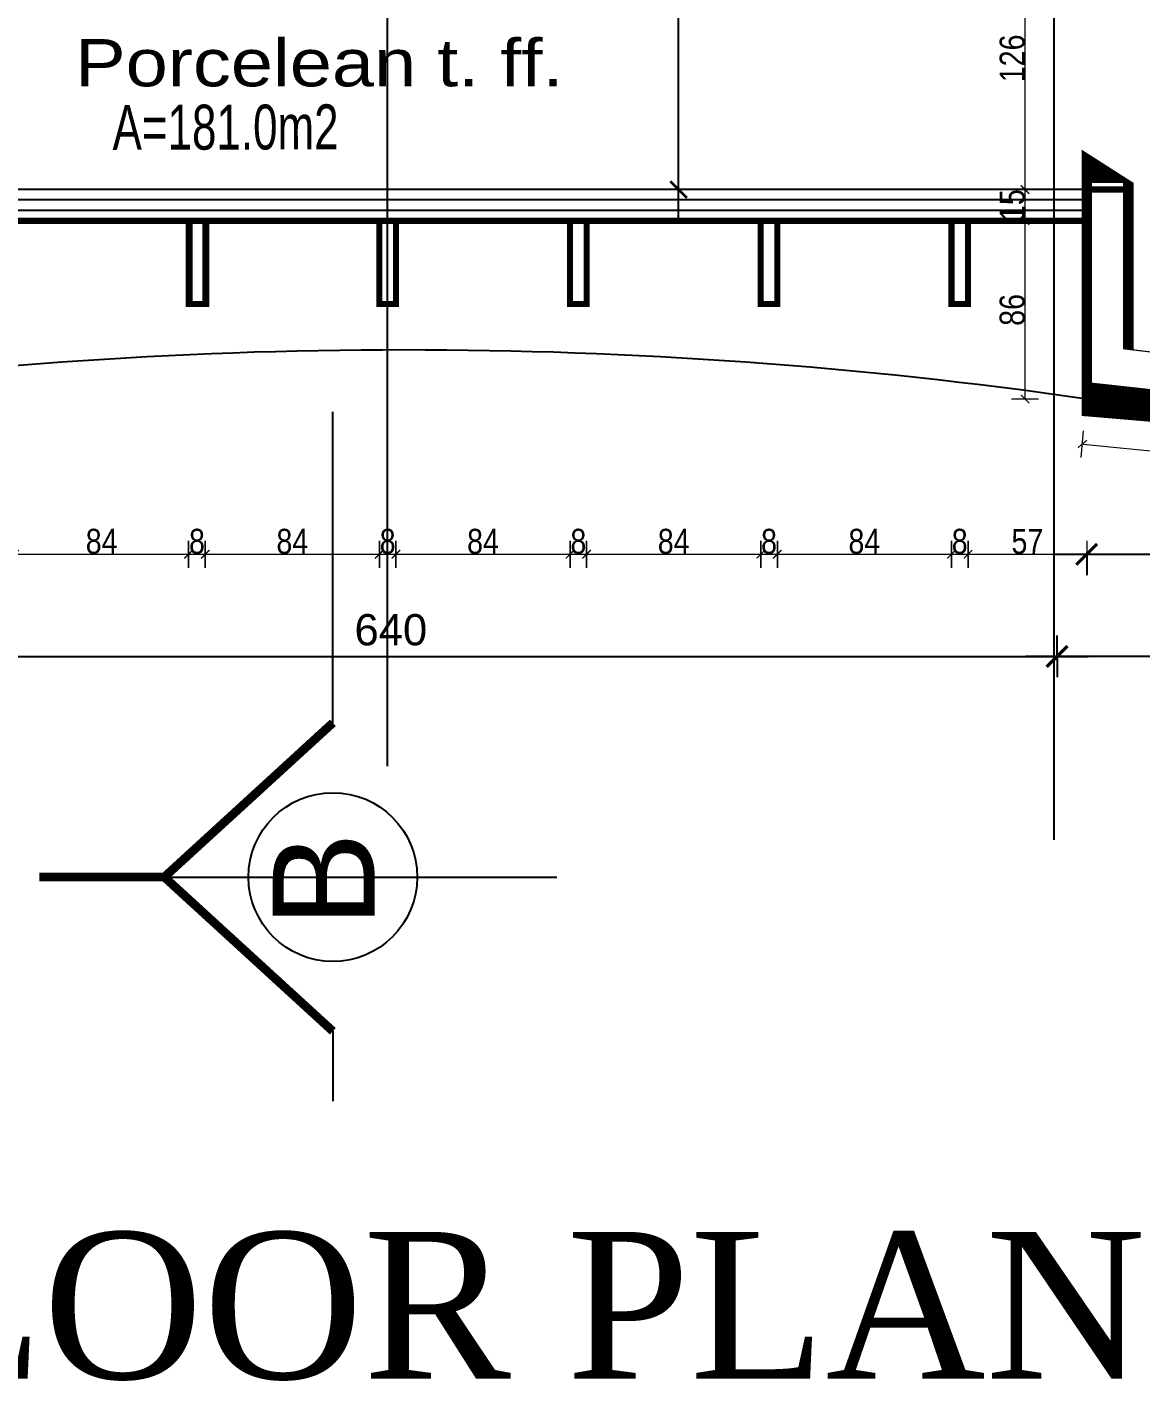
# Model space of a CAD drawing. Extents: x 250879 to 348495, y -51522 to -9360.
# Drawn here: x 280192 to 280727, y -23792 to -23141 of the extents above; entities that cross this region are included whole.
import ezdxf

# ---------------------------------------------------------------- set-up
doc = ezdxf.new("R2010")
doc.units = 0
doc.layers.get('0').update_dxf_attribs({"linetype": 'CONTINUOUS'})
doc.layers.get('DEFPOINTS').update_dxf_attribs({"color": 9, "linetype": 'CONTINUOUS'})
doc.layers.add('A-text finishing', color=6, linetype='CONTINUOUS', lineweight=13)
doc.layers.add('dimention', color=151, linetype='CONTINUOUS', lineweight=13)
for name, color, linetype in [('AXIS', 1, 'CONTINUOUS'), ('DIM', 3, 'CONTINUOUS'), ('FURNITURE', 4, 'CONTINUOUS'), ('TEXT', 3, 'CONTINUOUS'), ('WALL', 7, 'CONTINUOUS'), ('WALL1', 2, 'CONTINUOUS')]:
    doc.layers.add(name, color=color, linetype=linetype)
doc.styles.add('ARIAL', font='BOD_CR.TTF', dxfattribs={"width": 1.199999999999999})
doc.styles.get("Standard").update_dxf_attribs({"font": 'sanss___.ttf', "height": 15})
doc.styles.add('style2', font='romantic.ttf', dxfattribs={"height": 50})
doc.styles.add('yon', font='ARIALN.TTF')
doc.dimstyles.new('CM', dxfattribs={"dimscale": 0, "dimtxt": 12, "dimasz": 0.4, "dimexe": 50, "dimexo": 1000, "dimgap": 0.03, "dimtad": 1, "dimdec": 0, "dimzin": 0, "dimdsep": 46, "dimtxsty": 'yon', "dimblk": 'Ar thick3', "dimcen": 3, "dimdle": 8, "dimse1": 1, "dimse2": 1, "dimclrd": 8, "dimclre": 8, "dimclrt": 30, "dimadec": 0, "dimazin": 0, "dimtfac": 1, "dimtdec": 0, "dimtix": 1, "dimtmove": 1, "dimatfit": 3, "dimfxl": 50, "dimtolj": 1, "dimtzin": 0, "dimlwd": 9, "dimarcsym": 0})
doc.dimstyles.get("Standard").update_dxf_attribs({"dimtxt": 15, "dimasz": 10, "dimexe": 10, "dimexo": 30, "dimgap": 5, "dimtad": 1, "dimdec": 0, "dimdsep": 46, "dimtxsty": 'Standard', "dimblk1": 'ARCHTICK', "dimblk2": 'ARCHTICK', "dimsah": 1, "dimcen": 2.5, "dimdle": 15, "dimclrd": 3, "dimclre": 3, "dimclrt": 3, "dimazin": 0, "dimtfac": 1, "dimtdec": 0, "dimtmove": 2, "dimatfit": 2, "dimldrblk": 'ARCHTICK', "dimfxl": 1.045499999999997, "dimfxlon": 1, "dimtolj": 1, "dimtzin": 0, "dimarcsym": 0})
doc.dimstyles.new('STANDARD$0', dxfattribs={"dimscale": 0, "dimtxt": 12, "dimasz": 8, "dimexe": 15, "dimexo": 0.0625, "dimgap": 2, "dimtad": 1, "dimdec": 0, "dimzin": 0, "dimdsep": 46, "dimtxsty": 'Standard', "dimblk1": 'ARCHTICK', "dimblk2": 'ARCHTICK', "dimsah": 1, "dimcen": 0.09, "dimdle": 15, "dimclrd": 3, "dimclre": 3, "dimclrt": 3, "dimazin": 0, "dimtfac": 1, "dimtdec": 0, "dimtofl": 0, "dimtmove": 1, "dimatfit": 3, "dimldrblk": 'ARCHTICK', "dimfxl": 1.045499999999997, "dimfxlon": 1, "dimtolj": 1, "dimtzin": 0, "dimarcsym": 0})

# ---------------------------------------------------------------- blocks, each defined once
blk = doc.blocks.new('_ARCHTICK')
at = {"color": 0, "linetype": 'ByBlock', "const_width": 0.15}
blk.add_lwpolyline([(-0.5, -0.5), (0.5, 0.5)], dxfattribs=at)
blk = doc.blocks.new('*D133')
at = {"layer": 'DEFPOINTS', "color": 0, "linetype": 'ByBlock', "ltscale": 3, "transparency": 16777216}
for p in [(280046.8549951681, -23435.77807255471), (280687.1739184468, -23443.56578311225), (280687.1739184468, -23443.56578311225)]:
    blk.add_point(p, dxfattribs=at)
at = {"layer": 'WALL1', "color": 3, "linetype": 'ByBlock', "lineweight": -2, "ltscale": 3, "transparency": 16777216}
for p, q in [((280687.1739184468, -23443.56578311225), (280687.1739184468, -23433.56578311225)), ((280031.8549951681, -23443.56578311225), (280702.1739184468, -23443.56578311225)), ((280046.8549951681, -23443.56578311225), (280046.8549951681, -23453.56578311225))]:
    blk.add_line(p, q, dxfattribs=at)
at = {"layer": 'WALL1', "color": 3, "linetype": 'ByBlock', "lineweight": -2, "ltscale": 3, "transparency": 16777216, "xscale": 10, "yscale": 10, "zscale": 10, "rotation": 180}
blk.add_blockref('_ARCHTICK', (280046.8549951681, -23443.56578311225), dxfattribs=at)
at = {"layer": 'WALL1', "color": 3, "linetype": 'ByBlock', "lineweight": -2, "ltscale": 3, "transparency": 16777216, "xscale": 10, "yscale": 10, "zscale": 10}
blk.add_blockref('_ARCHTICK', (280687.1739184468, -23443.56578311225), dxfattribs=at)
at = {"layer": 'WALL1', "color": 3, "linetype": 'ByBlock', "ltscale": 3, "transparency": 16777216, "insert": (280367.0144568074, -23430.82915759785), "char_height": 15, "attachment_point": 5}
blk.add_mtext('\\A1;640', dxfattribs=at)
blk = doc.blocks.new('*D140')
at = {"layer": 'DEFPOINTS', "color": 0, "linetype": 'ByBlock', "ltscale": 3, "transparency": 16777216}
for p in [(280687.1739184468, -23435.77807255471), (281127.6507965992, -23435.77807255471), (280687.1739184468, -23443.56578311225)]:
    blk.add_point(p, dxfattribs=at)
at = {"layer": 'WALL1', "color": 3, "linetype": 'ByBlock', "lineweight": -2, "ltscale": 3, "transparency": 16777216}
for p, q in [((281142.6507965992, -23443.56578311225), (280672.1739184468, -23443.56578311225)), ((280687.1739184468, -23443.56578311225), (280687.1739184468, -23453.56578311225)), ((281127.6507965992, -23443.56578311225), (281127.6507965992, -23453.56578311225))]:
    blk.add_line(p, q, dxfattribs=at)
at = {"layer": 'WALL1', "color": 3, "linetype": 'ByBlock', "lineweight": -2, "ltscale": 3, "transparency": 16777216, "xscale": 10, "yscale": 10, "zscale": 10, "rotation": 180}
blk.add_blockref('_ARCHTICK', (280687.1739184468, -23443.56578311225), dxfattribs=at)
at = {"layer": 'WALL1', "color": 3, "linetype": 'ByBlock', "lineweight": -2, "ltscale": 3, "transparency": 16777216, "xscale": 10, "yscale": 10, "zscale": 10}
blk.add_blockref('_ARCHTICK', (281127.6507965992, -23443.56578311225), dxfattribs=at)
at = {"layer": 'WALL1', "color": 3, "linetype": 'ByBlock', "ltscale": 3, "transparency": 16777216, "insert": (280907.412357523, -23430.83944566369), "char_height": 15, "attachment_point": 5}
blk.add_mtext('\\A1;440', dxfattribs=at)
blk = doc.blocks.new('*D238')
at = {"layer": 'DEFPOINTS', "color": 0, "linetype": 'Continuous', "transparency": 16777216}
for p in [(280495.1311187795, -22307.8329642961), (280505.2897475928, -22307.8329642961), (280533.1791253514, -23219.22549141661)]:
    blk.add_point(p, dxfattribs=at)
at = {"layer": 'WALL', "color": 3, "linetype": 'Continuous', "lineweight": -2, "transparency": 16777216}
for p, q in [((280505.2897475928, -23234.22549141661), (280505.2897475928, -22292.8329642961)), ((280504.2442475928, -22307.8329642961), (280520.2897475928, -22307.8329642961)), ((280506.3352475928, -23219.22549141661), (280490.2897475928, -23219.22549141661))]:
    blk.add_line(p, q, dxfattribs=at)
at = {"layer": 'WALL', "color": 3, "linetype": 'Continuous', "lineweight": -2, "transparency": 16777216, "xscale": 8, "yscale": 8, "zscale": 8}
for p, rotation in [((280505.2897475928, -22307.8329642961), 90), ((280505.2897475928, -23219.22549141661), 270)]:
    blk.add_blockref('_ARCHTICK', p, dxfattribs=dict(at, rotation=rotation))
at = {"layer": 'WALL', "color": 3, "linetype": 'Continuous', "transparency": 16777216, "insert": (280495.5634101442, -22763.52922785631), "char_height": 15, "attachment_point": 5, "rotation": 90}
blk.add_mtext('\\A1;911', dxfattribs=at)
blk = doc.blocks.new('sec')
at = {"layer": 'WALL'}
for p, q in [((0, 105.8532076054325), (0, 319.4481774866144)), ((0, 105.8532076054325), (-115.7147705813695, 0)), ((-115.7147705813695, 0), (153.6676689041051, 0)), ((0, -105.8532076054325), (0, -153.7743780556848))]:
    blk.add_line(p, q, dxfattribs=at)
at = {"layer": 'WALL', "const_width": 6}
for points in [[(0, 105.8532076054325), (-115.7147705813695, 0), (-201.5248270763404, 0)], [(0, -105.8532076054325), (-115.7147705813695, 0)]]:
    blk.add_lwpolyline(points, dxfattribs=at)
at = {"layer": 'WALL'}
blk.add_circle((0, 0), 57.93203715517807, dxfattribs=at)
blk = doc.blocks.new('Ar thick3')
at = {"layer": 'dimention'}
blk.add_line((0, 16.22270537386066), (0, -16.22270537385884), dxfattribs=at)
at = {"layer": 'dimention', "const_width": 1.5}
blk.add_lwpolyline([(-5, -5.099295543877815), (5, 4.900704456122184)], dxfattribs=at)
blk = doc.blocks.new('*D1250')
at = {"layer": 'DEFPOINTS', "color": 0, "linetype": 'Continuous', "transparency": 16777216}
for p in [(280186.2114262852, -23274.21329141662), (280269.8477660769, -23274.21329141662), (280269.8477660769, -23394.47647080908)]:
    blk.add_point(p, dxfattribs=at)
at = {"layer": 'WALL', "color": 8, "linetype": 'Continuous', "lineweight": 9, "transparency": 16777216}
blk.add_line((280186.6114262852, -23394.47647080908), (280269.4477660769, -23394.47647080908), dxfattribs=at)
at = {"layer": 'WALL', "color": 8, "linetype": 'Continuous', "lineweight": 9, "transparency": 16777216, "xscale": 0.4, "yscale": 0.4, "zscale": 0.4, "rotation": 180}
blk.add_blockref('Ar thick3', (280186.2114262852, -23394.47647080908), dxfattribs=at)
at = {"layer": 'WALL', "color": 8, "linetype": 'Continuous', "lineweight": 9, "transparency": 16777216, "xscale": 0.4, "yscale": 0.4, "zscale": 0.4}
blk.add_blockref('Ar thick3', (280269.8477660769, -23394.47647080908), dxfattribs=at)
at = {"layer": 'WALL', "color": 30, "linetype": 'Continuous', "transparency": 16777216, "insert": (280228.029596181, -23388.31959495642), "char_height": 12, "attachment_point": 5, "style": 'yon'}
blk.add_mtext('\\A1;84', dxfattribs=at)
blk = doc.blocks.new('*D1251')
at = {"layer": 'DEFPOINTS', "color": 0, "linetype": 'Continuous', "transparency": 16777216}
for p in [(280269.8477660769, -23274.21329141662), (280277.8477660769, -23274.21329141661), (280277.8477660769, -23394.47647080908)]:
    blk.add_point(p, dxfattribs=at)
at = {"layer": 'WALL', "color": 8, "linetype": 'Continuous', "lineweight": 9, "transparency": 16777216}
blk.add_line((280270.2477660769, -23394.47647080908), (280277.4477660769, -23394.47647080908), dxfattribs=at)
at = {"layer": 'WALL', "color": 8, "linetype": 'Continuous', "lineweight": 9, "transparency": 16777216, "xscale": 0.4, "yscale": 0.4, "zscale": 0.4, "rotation": 180}
blk.add_blockref('Ar thick3', (280269.8477660769, -23394.47647080908), dxfattribs=at)
at = {"layer": 'WALL', "color": 8, "linetype": 'Continuous', "lineweight": 9, "transparency": 16777216, "xscale": 0.4, "yscale": 0.4, "zscale": 0.4}
blk.add_blockref('Ar thick3', (280277.8477660769, -23394.47647080908), dxfattribs=at)
at = {"layer": 'WALL', "color": 30, "linetype": 'Continuous', "transparency": 16777216, "insert": (280273.8477660769, -23388.31959495642), "char_height": 12, "attachment_point": 5, "style": 'yon'}
blk.add_mtext('\\A1;8', dxfattribs=at)
blk = doc.blocks.new('*D1252')
at = {"layer": 'DEFPOINTS', "color": 0, "linetype": 'Continuous', "transparency": 16777216}
for p in [(280277.8477660769, -23274.21329141661), (280361.4841058687, -23274.21329141661), (280361.4841058687, -23394.47647080908)]:
    blk.add_point(p, dxfattribs=at)
at = {"layer": 'WALL', "color": 8, "linetype": 'Continuous', "lineweight": 9, "transparency": 16777216}
blk.add_line((280278.2477660769, -23394.47647080908), (280361.0841058687, -23394.47647080908), dxfattribs=at)
at = {"layer": 'WALL', "color": 8, "linetype": 'Continuous', "lineweight": 9, "transparency": 16777216, "xscale": 0.4, "yscale": 0.4, "zscale": 0.4, "rotation": 180}
blk.add_blockref('Ar thick3', (280277.8477660769, -23394.47647080908), dxfattribs=at)
at = {"layer": 'WALL', "color": 8, "linetype": 'Continuous', "lineweight": 9, "transparency": 16777216, "xscale": 0.4, "yscale": 0.4, "zscale": 0.4}
blk.add_blockref('Ar thick3', (280361.4841058687, -23394.47647080908), dxfattribs=at)
at = {"layer": 'WALL', "color": 30, "linetype": 'Continuous', "transparency": 16777216, "insert": (280319.6659359728, -23388.31959495642), "char_height": 12, "attachment_point": 5, "style": 'yon'}
blk.add_mtext('\\A1;84', dxfattribs=at)
blk = doc.blocks.new('*D1253')
at = {"layer": 'DEFPOINTS', "color": 0, "linetype": 'Continuous', "transparency": 16777216}
for p in [(280361.4841058687, -23274.21329141661), (280369.4841058687, -23274.21329141661), (280369.4841058687, -23394.47647080908)]:
    blk.add_point(p, dxfattribs=at)
at = {"layer": 'WALL', "color": 8, "linetype": 'Continuous', "lineweight": 9, "transparency": 16777216}
blk.add_line((280361.8841058688, -23394.47647080908), (280369.0841058687, -23394.47647080908), dxfattribs=at)
at = {"layer": 'WALL', "color": 8, "linetype": 'Continuous', "lineweight": 9, "transparency": 16777216, "xscale": 0.4, "yscale": 0.4, "zscale": 0.4, "rotation": 180}
blk.add_blockref('Ar thick3', (280361.4841058687, -23394.47647080908), dxfattribs=at)
at = {"layer": 'WALL', "color": 8, "linetype": 'Continuous', "lineweight": 9, "transparency": 16777216, "xscale": 0.4, "yscale": 0.4, "zscale": 0.4}
blk.add_blockref('Ar thick3', (280369.4841058687, -23394.47647080908), dxfattribs=at)
at = {"layer": 'WALL', "color": 30, "linetype": 'Continuous', "transparency": 16777216, "insert": (280365.4841058687, -23388.31959495642), "char_height": 12, "attachment_point": 5, "style": 'yon'}
blk.add_mtext('\\A1;8', dxfattribs=at)
blk = doc.blocks.new('*D1254')
at = {"layer": 'DEFPOINTS', "color": 0, "linetype": 'Continuous', "transparency": 16777216}
for p in [(280369.4841058687, -23274.21329141661), (280453.1204456605, -23274.21329141661), (280453.1204456605, -23394.47647080908)]:
    blk.add_point(p, dxfattribs=at)
at = {"layer": 'WALL', "color": 8, "linetype": 'Continuous', "lineweight": 9, "transparency": 16777216}
blk.add_line((280369.8841058688, -23394.47647080908), (280452.7204456605, -23394.47647080908), dxfattribs=at)
at = {"layer": 'WALL', "color": 8, "linetype": 'Continuous', "lineweight": 9, "transparency": 16777216, "xscale": 0.4, "yscale": 0.4, "zscale": 0.4, "rotation": 180}
blk.add_blockref('Ar thick3', (280369.4841058687, -23394.47647080908), dxfattribs=at)
at = {"layer": 'WALL', "color": 8, "linetype": 'Continuous', "lineweight": 9, "transparency": 16777216, "xscale": 0.4, "yscale": 0.4, "zscale": 0.4}
blk.add_blockref('Ar thick3', (280453.1204456605, -23394.47647080908), dxfattribs=at)
at = {"layer": 'WALL', "color": 30, "linetype": 'Continuous', "transparency": 16777216, "insert": (280411.3022757646, -23388.31959495642), "char_height": 12, "attachment_point": 5, "style": 'yon'}
blk.add_mtext('\\A1;84', dxfattribs=at)
blk = doc.blocks.new('*D1255')
at = {"layer": 'DEFPOINTS', "color": 0, "linetype": 'Continuous', "transparency": 16777216}
for p in [(280453.1204456605, -23274.21329141661), (280461.1204456605, -23274.21329141661), (280461.1204456605, -23394.47647080908)]:
    blk.add_point(p, dxfattribs=at)
at = {"layer": 'WALL', "color": 8, "linetype": 'Continuous', "lineweight": 9, "transparency": 16777216}
blk.add_line((280453.5204456606, -23394.47647080908), (280460.7204456605, -23394.47647080908), dxfattribs=at)
at = {"layer": 'WALL', "color": 8, "linetype": 'Continuous', "lineweight": 9, "transparency": 16777216, "xscale": 0.4, "yscale": 0.4, "zscale": 0.4, "rotation": 180}
blk.add_blockref('Ar thick3', (280453.1204456605, -23394.47647080908), dxfattribs=at)
at = {"layer": 'WALL', "color": 8, "linetype": 'Continuous', "lineweight": 9, "transparency": 16777216, "xscale": 0.4, "yscale": 0.4, "zscale": 0.4}
blk.add_blockref('Ar thick3', (280461.1204456605, -23394.47647080908), dxfattribs=at)
at = {"layer": 'WALL', "color": 30, "linetype": 'Continuous', "transparency": 16777216, "insert": (280457.1204456605, -23388.31959495642), "char_height": 12, "attachment_point": 5, "style": 'yon'}
blk.add_mtext('\\A1;8', dxfattribs=at)
blk = doc.blocks.new('*D1256')
at = {"layer": 'DEFPOINTS', "color": 0, "linetype": 'Continuous', "transparency": 16777216}
for p in [(280461.1204456605, -23274.21329141661), (280544.7567854523, -23274.21329141661), (280544.7567854523, -23394.47647080908)]:
    blk.add_point(p, dxfattribs=at)
at = {"layer": 'WALL', "color": 8, "linetype": 'Continuous', "lineweight": 9, "transparency": 16777216}
blk.add_line((280461.5204456606, -23394.47647080908), (280544.3567854523, -23394.47647080908), dxfattribs=at)
at = {"layer": 'WALL', "color": 8, "linetype": 'Continuous', "lineweight": 9, "transparency": 16777216, "xscale": 0.4, "yscale": 0.4, "zscale": 0.4, "rotation": 180}
blk.add_blockref('Ar thick3', (280461.1204456605, -23394.47647080908), dxfattribs=at)
at = {"layer": 'WALL', "color": 8, "linetype": 'Continuous', "lineweight": 9, "transparency": 16777216, "xscale": 0.4, "yscale": 0.4, "zscale": 0.4}
blk.add_blockref('Ar thick3', (280544.7567854523, -23394.47647080908), dxfattribs=at)
at = {"layer": 'WALL', "color": 30, "linetype": 'Continuous', "transparency": 16777216, "insert": (280502.9386155565, -23388.31959495642), "char_height": 12, "attachment_point": 5, "style": 'yon'}
blk.add_mtext('\\A1;84', dxfattribs=at)
blk = doc.blocks.new('*D1257')
at = {"layer": 'DEFPOINTS', "color": 0, "linetype": 'Continuous', "transparency": 16777216}
for p in [(280544.7567854523, -23274.21329141661), (280552.7567854523, -23274.21329141661), (280552.7567854523, -23394.47647080908)]:
    blk.add_point(p, dxfattribs=at)
at = {"layer": 'WALL', "color": 8, "linetype": 'Continuous', "lineweight": 9, "transparency": 16777216}
blk.add_line((280545.1567854523, -23394.47647080908), (280552.3567854523, -23394.47647080908), dxfattribs=at)
at = {"layer": 'WALL', "color": 8, "linetype": 'Continuous', "lineweight": 9, "transparency": 16777216, "xscale": 0.4, "yscale": 0.4, "zscale": 0.4, "rotation": 180}
blk.add_blockref('Ar thick3', (280544.7567854523, -23394.47647080908), dxfattribs=at)
at = {"layer": 'WALL', "color": 8, "linetype": 'Continuous', "lineweight": 9, "transparency": 16777216, "xscale": 0.4, "yscale": 0.4, "zscale": 0.4}
blk.add_blockref('Ar thick3', (280552.7567854523, -23394.47647080908), dxfattribs=at)
at = {"layer": 'WALL', "color": 30, "linetype": 'Continuous', "transparency": 16777216, "insert": (280548.7567854523, -23388.31959495642), "char_height": 12, "attachment_point": 5, "style": 'yon'}
blk.add_mtext('\\A1;8', dxfattribs=at)
blk = doc.blocks.new('*D1258')
at = {"layer": 'DEFPOINTS', "color": 0, "linetype": 'Continuous', "transparency": 16777216}
for p in [(280552.7567854523, -23274.21329141661), (280636.3931252441, -23274.21329141661), (280636.3931252441, -23394.47647080908)]:
    blk.add_point(p, dxfattribs=at)
at = {"layer": 'WALL', "color": 8, "linetype": 'Continuous', "lineweight": 9, "transparency": 16777216}
blk.add_line((280553.1567854523, -23394.47647080908), (280635.993125244, -23394.47647080908), dxfattribs=at)
at = {"layer": 'WALL', "color": 8, "linetype": 'Continuous', "lineweight": 9, "transparency": 16777216, "xscale": 0.4, "yscale": 0.4, "zscale": 0.4, "rotation": 180}
blk.add_blockref('Ar thick3', (280552.7567854523, -23394.47647080908), dxfattribs=at)
at = {"layer": 'WALL', "color": 8, "linetype": 'Continuous', "lineweight": 9, "transparency": 16777216, "xscale": 0.4, "yscale": 0.4, "zscale": 0.4}
blk.add_blockref('Ar thick3', (280636.3931252441, -23394.47647080908), dxfattribs=at)
at = {"layer": 'WALL', "color": 30, "linetype": 'Continuous', "transparency": 16777216, "insert": (280594.5749553482, -23388.31959495642), "char_height": 12, "attachment_point": 5, "style": 'yon'}
blk.add_mtext('\\A1;84', dxfattribs=at)
blk = doc.blocks.new('*D1259')
at = {"layer": 'DEFPOINTS', "color": 0, "linetype": 'Continuous', "transparency": 16777216}
for p in [(280636.3931252441, -23274.21329141661), (280644.3931252441, -23274.21329141661), (280644.3931252441, -23394.47647080908)]:
    blk.add_point(p, dxfattribs=at)
at = {"layer": 'WALL', "color": 8, "linetype": 'Continuous', "lineweight": 9, "transparency": 16777216}
blk.add_line((280636.7931252441, -23394.47647080908), (280643.993125244, -23394.47647080908), dxfattribs=at)
at = {"layer": 'WALL', "color": 8, "linetype": 'Continuous', "lineweight": 9, "transparency": 16777216, "xscale": 0.4, "yscale": 0.4, "zscale": 0.4, "rotation": 180}
blk.add_blockref('Ar thick3', (280636.3931252441, -23394.47647080908), dxfattribs=at)
at = {"layer": 'WALL', "color": 8, "linetype": 'Continuous', "lineweight": 9, "transparency": 16777216, "xscale": 0.4, "yscale": 0.4, "zscale": 0.4}
blk.add_blockref('Ar thick3', (280644.3931252441, -23394.47647080908), dxfattribs=at)
at = {"layer": 'WALL', "color": 30, "linetype": 'Continuous', "transparency": 16777216, "insert": (280640.3931252441, -23388.31959495642), "char_height": 12, "attachment_point": 5, "style": 'yon'}
blk.add_mtext('\\A1;8', dxfattribs=at)
blk = doc.blocks.new('*D1260')
at = {"layer": 'DEFPOINTS', "color": 0, "linetype": 'Continuous', "transparency": 16777216}
for p in [(280644.3931252441, -23274.21329141661), (280701.4425524132, -23319.88118622795), (280701.4425524132, -23394.47647080908)]:
    blk.add_point(p, dxfattribs=at)
at = {"layer": 'WALL', "color": 8, "linetype": 'Continuous', "lineweight": 9, "transparency": 16777216}
blk.add_line((280644.7931252441, -23394.47647080908), (280701.0425524132, -23394.47647080908), dxfattribs=at)
at = {"layer": 'WALL', "color": 8, "linetype": 'Continuous', "lineweight": 9, "transparency": 16777216, "xscale": 0.4, "yscale": 0.4, "zscale": 0.4, "rotation": 180}
blk.add_blockref('Ar thick3', (280644.3931252441, -23394.47647080908), dxfattribs=at)
at = {"layer": 'WALL', "color": 8, "linetype": 'Continuous', "lineweight": 9, "transparency": 16777216, "xscale": 0.4, "yscale": 0.4, "zscale": 0.4}
blk.add_blockref('Ar thick3', (280701.4425524132, -23394.47647080908), dxfattribs=at)
at = {"layer": 'WALL', "color": 30, "linetype": 'Continuous', "transparency": 16777216, "insert": (280672.9178388286, -23388.34415157306), "char_height": 12, "attachment_point": 5, "style": 'yon'}
blk.add_mtext('\\A1;57', dxfattribs=at)
blk = doc.blocks.new('*D1261')
at = {"layer": 'DEFPOINTS', "color": 0, "linetype": 'ByBlock', "ltscale": 3, "transparency": 16777216}
for p in [(280701.4425524132, -23319.88118622795), (281146.6216460865, -23363.16213682573), (281146.6216460865, -23394.47647080908)]:
    blk.add_point(p, dxfattribs=at)
at = {"layer": 'WALL1', "color": 3, "linetype": 'ByBlock', "lineweight": -2, "ltscale": 3, "transparency": 16777216}
for p, q in [((280686.4425524132, -23394.47647080908), (281161.6216460865, -23394.47647080908)), ((280701.4425524132, -23393.43097080908), (280701.4425524132, -23404.47647080908)), ((281146.6216460865, -23393.43097080908), (281146.6216460865, -23404.47647080908))]:
    blk.add_line(p, q, dxfattribs=at)
at = {"layer": 'WALL1', "color": 3, "linetype": 'ByBlock', "lineweight": -2, "ltscale": 3, "transparency": 16777216, "xscale": 10, "yscale": 10, "zscale": 10, "rotation": 180}
blk.add_blockref('_ARCHTICK', (280701.4425524132, -23394.47647080908), dxfattribs=at)
at = {"layer": 'WALL1', "color": 3, "linetype": 'ByBlock', "lineweight": -2, "ltscale": 3, "transparency": 16777216, "xscale": 10, "yscale": 10, "zscale": 10}
blk.add_blockref('_ARCHTICK', (281146.6216460865, -23394.47647080908), dxfattribs=at)
at = {"layer": 'WALL1', "color": 3, "linetype": 'ByBlock', "ltscale": 3, "transparency": 16777216, "insert": (280924.0320992499, -23381.75013336052), "char_height": 15, "attachment_point": 5}
blk.add_mtext('\\A1;445', dxfattribs=at)
blk = doc.blocks.new('*D1276')
at = {"layer": 'DEFPOINTS', "color": 0, "linetype": 'Continuous', "transparency": 16777216}
for p in [(280701.442552413, -23319.88118622791), (281146.6216460865, -23363.16213682573), (281144.5153972637, -23384.82658571177)]:
    blk.add_point(p, dxfattribs=at)
at = {"layer": 'WALL', "color": 8, "linetype": 'Continuous', "lineweight": 9, "transparency": 16777216}
blk.add_line((280699.7344264851, -23341.58434119335), (281144.1172743689, -23384.78787963237), dxfattribs=at)
at = {"layer": 'WALL', "color": 8, "linetype": 'Continuous', "lineweight": 9, "transparency": 16777216, "xscale": 0.4, "yscale": 0.4, "zscale": 0.4}
for p, rotation in [((280699.3363035902, -23341.54563511395), 174.4470736135781), ((281144.5153972637, -23384.82658571177), 354.4470736135781)]:
    blk.add_blockref('Ar thick3', p, dxfattribs=dict(at, rotation=rotation))
at = {"layer": 'WALL', "color": 30, "linetype": 'Continuous', "transparency": 16777216, "insert": (280922.5093445738, -23357.18440777273), "char_height": 12, "attachment_point": 5, "rotation": 354.44707361357814, "style": 'yon'}
blk.add_mtext('\\A1;447', dxfattribs=at)
blk = doc.blocks.new('*D1277')
at = {"layer": 'DEFPOINTS', "color": 0, "linetype": 'Continuous', "transparency": 16777216}
for p in [(280671.8266358793, -23234.22549141661), (280695.5782034196, -23234.22549141661), (280701.442552413, -23319.88118622791)]:
    blk.add_point(p, dxfattribs=at)
at = {"layer": 'WALL', "color": 8, "linetype": 'Continuous', "lineweight": 9, "transparency": 16777216}
blk.add_line((280671.8266358793, -23319.48118622791), (280671.8266358793, -23234.62549141661), dxfattribs=at)
at = {"layer": 'WALL', "color": 8, "linetype": 'Continuous', "lineweight": 9, "transparency": 16777216, "xscale": 0.4, "yscale": 0.4, "zscale": 0.4}
for p, rotation in [((280671.8266358793, -23234.22549141661), 90), ((280671.8266358793, -23319.88118622791), 270)]:
    blk.add_blockref('Ar thick3', p, dxfattribs=dict(at, rotation=rotation))
at = {"layer": 'WALL', "color": 30, "linetype": 'Continuous', "transparency": 16777216, "insert": (280665.6697600267, -23277.05333882222), "char_height": 12, "attachment_point": 5, "rotation": 90, "style": 'yon'}
blk.add_mtext('\\A1;86', dxfattribs=at)
blk = doc.blocks.new('*D1278')
at = {"layer": 'DEFPOINTS', "color": 0, "linetype": 'Continuous', "transparency": 16777216}
for p in [(280671.8266358793, -23219.22549141661), (280671.8266358793, -23219.22549141661), (280695.5782034196, -23234.22549141661)]:
    blk.add_point(p, dxfattribs=at)
at = {"layer": 'WALL', "color": 8, "linetype": 'Continuous', "lineweight": 9, "transparency": 16777216}
blk.add_line((280671.8266358793, -23233.82549141661), (280671.8266358793, -23219.62549141661), dxfattribs=at)
at = {"layer": 'WALL', "color": 8, "linetype": 'Continuous', "lineweight": 9, "transparency": 16777216, "xscale": 0.4, "yscale": 0.4, "zscale": 0.4}
for p, rotation in [((280671.8266358793, -23219.22549141661), 90), ((280671.8266358793, -23234.22549141661), 270)]:
    blk.add_blockref('Ar thick3', p, dxfattribs=dict(at, rotation=rotation))
at = {"layer": 'WALL', "color": 30, "linetype": 'Continuous', "transparency": 16777216, "insert": (280665.6697600267, -23226.72549141657), "char_height": 12, "attachment_point": 5, "rotation": 90, "style": 'yon'}
blk.add_mtext('\\A1;15', dxfattribs=at)
blk = doc.blocks.new('*D1279')
at = {"layer": 'DEFPOINTS', "color": 0, "linetype": 'Continuous', "transparency": 16777216}
for p in [(280641.529389378, -23093.16213682806), (280671.8266358793, -23093.16213682806), (280671.8266358793, -23219.22549141661)]:
    blk.add_point(p, dxfattribs=at)
at = {"layer": 'WALL', "color": 8, "linetype": 'Continuous', "lineweight": 9, "transparency": 16777216}
blk.add_line((280671.8266358793, -23218.82549141661), (280671.8266358793, -23093.56213682806), dxfattribs=at)
at = {"layer": 'WALL', "color": 8, "linetype": 'Continuous', "lineweight": 9, "transparency": 16777216, "xscale": 0.4, "yscale": 0.4, "zscale": 0.4}
for p, rotation in [((280671.8266358793, -23093.16213682806), 90), ((280671.8266358793, -23219.22549141661), 270)]:
    blk.add_blockref('Ar thick3', p, dxfattribs=dict(at, rotation=rotation))
at = {"layer": 'WALL', "color": 30, "linetype": 'Continuous', "transparency": 16777216, "insert": (280665.6697600267, -23156.19381412229), "char_height": 12, "attachment_point": 5, "rotation": 90, "style": 'yon'}
blk.add_mtext('\\A1;126', dxfattribs=at)

msp = doc.modelspace()

# ---------------------------------------------------------------- linework, layer by layer
at = {"layer": 'AXIS'}
for p, q in [((280365.4841058687, -23496.32848654804), (280365.4841058687, -19845.49493143626)), ((280685.6435675081, -19847.67119970313), (280685.643567508, -23531.69156735711))]:
    msp.add_line(p, q, dxfattribs=at)
at = {"layer": 'FURNITURE'}
for points in [[(280701.442552413, -23219.22549141661), (280029.5256593241, -23219.22549141661)], [(280701.442552413, -23234.22549141661), (280029.5256593241, -23234.22549141661)]]:
    msp.add_lwpolyline(points, dxfattribs=at)
at = {"layer": 'FURNITURE', "ltscale": 3}
msp.add_arc((280373.2798438125, -25591.59558109824), 2295.2945464966, 81.78014383033722, 98.21985616976791, dxfattribs=at)
at = {"layer": 'WALL', "color": 4, "linetype": 'Continuous', "const_width": 3}
msp.add_lwpolyline([(281261.2444057, -22292.8329642961), (281286.8560823214, -22677.17143547373), (281310.7517518752, -22677.99755055857), (281354.0327024756, -23113.1621368244), (281267.183800249, -23113.16213682841), (281267.183800249, -23234.22549141667), (281146.6216460865, -23234.22549141661), (281146.6216460865, -23363.16213682573), (280924.0320992499, -23341.52166152684), (280701.4425524132, -23319.88118622795), (280701.4425524128, -23234.22549141661), (280029.5256593241, -23234.22549141661), (280029.5256593241, -23319.88118622897), (279806.9361124876, -23341.52166152855), (279584.346565651, -23363.16213682812), (279584.3465656507, -23234.22549141661), (279463.7844114885, -23234.22549141667), (279463.784411488, -23113.16213682847), (279374.8477660682, -23113.16213690047), (279420.2164598616, -22677.99755056024), (279444.7174527631, -22292.8329642961)], dxfattribs=at)
at = {"layer": 'WALL', "linetype": 'Continuous', "ltscale": 3, "const_width": 5}
msp.add_lwpolyline([(281146.6216460865, -23224.22549141422), (281146.6216460865, -23363.16213682573), (280701.4425524132, -23319.88118622795), (280701.4425524127, -23219.22549141661), (280701.4425524129, -23219.22549141662), (280721.4425524129, -23219.22549141655), (280721.4425524132, -23299.88118622791), (281126.6216460865, -23343.16213682576), (281126.6216460861, -23224.22549141428), (281146.6216460861, -23224.22549141425)], dxfattribs=at)
at = {"layer": 'WALL', "linetype": 'Continuous', "const_width": 3}
for points in [[(280701.442552413, -23219.22549141661), (280721.4425524129, -23219.22549141655)], [(280277.8477660769, -23234.22549141661), (280277.8477660769, -23274.21329141661), (280277.847766077, -23234.22549141661), (280277.8477660769, -23274.21329141661), (280269.8477660769, -23274.21329141661), (280269.8477660769, -23234.22549141661), (280277.8477660769, -23234.22549141661)], [(280278.2784005343, -23234.22549141661), (280278.2784005343, -23274.21329141661), (280278.2784005344, -23234.22549141661), (280278.2784005343, -23274.21329141661), (280270.2784005343, -23274.21329141661), (280270.2784005343, -23234.22549141661), (280278.2784005343, -23234.22549141661)], [(280361.4841058687, -23234.22549141661), (280361.4841058687, -23274.21329141661), (280361.4841058687, -23234.22549141661), (280361.4841058687, -23274.21329141661), (280369.4841058687, -23274.21329141661), (280369.4841058687, -23234.22549141661), (280361.4841058687, -23234.22549141661)], [(280453.1204456605, -23234.22549141661), (280453.1204456605, -23274.21329141661), (280453.1204456605, -23234.22549141661), (280453.1204456605, -23274.21329141661), (280461.1204456605, -23274.21329141661), (280461.1204456605, -23234.22549141661), (280453.1204456605, -23234.22549141661)], [(280544.7567854523, -23234.22549141661), (280544.7567854523, -23274.21329141661), (280544.7567854522, -23234.22549141661), (280544.7567854523, -23274.21329141661), (280552.7567854523, -23274.21329141661), (280552.7567854523, -23234.22549141661), (280544.7567854523, -23234.22549141661)], [(280636.3931252441, -23234.22549141661), (280636.3931252441, -23274.21329141661), (280636.3931252441, -23234.22549141661), (280636.3931252441, -23274.21329141661), (280644.3931252441, -23274.21329141661), (280644.3931252441, -23234.22549141661), (280636.3931252441, -23234.22549141661)]]:
    msp.add_lwpolyline(points, dxfattribs=at)
at = {"layer": 'WALL', "linetype": 'Continuous', "ltscale": 3}
for points in [[(280701.442552413, -23224.22549141661), (280029.5256593241, -23224.22549141661)], [(280701.442552413, -23229.22549141661), (280029.5256593241, -23229.22549141661)]]:
    msp.add_lwpolyline(points, dxfattribs=at)

# ---------------------------------------------------------------- block references
at = {"layer": 'WALL1', "xscale": 0.7000000000116415, "yscale": 0.7000000000116415, "zscale": 0.7000000000116415}
msp.add_blockref('sec', (280339.1534339497, -23549.57707505917), dxfattribs=at)

# ---------------------------------------------------------------- texts
at = {"layer": 'A-text finishing', "style": 'ARIAL', "width": 1.199999999999999}
msp.add_text('Porcelean t. ff.', height=22.67999999999656, dxfattribs=at).set_placement((280215.2967029973, -23169.62903270809))
at = {"layer": 'DIM', "insert": (280310.246616601, -23528.02555075136), "char_height": 49, "width": 359.60498, "attachment_point": 3, "rotation": 90.00000000000004}
msp.add_mtext('B', dxfattribs=at)
at = {"layer": 'TEXT', "width": 0.7}
msp.add_text('A=181.0m2', height=21.59999999999673, rotation=0.1269454544972719, dxfattribs=at).set_placement((280233.3022531613, -23200.14480601769))
at = {"layer": 'TEXT', "insert": (279835.6346149424, -23720.06328683306), "char_height": 70.56, "width": 3056.2551, "attachment_point": 1, "style": 'style2'}
msp.add_mtext('2nd   FLOOR PLAN sc. 1/100', dxfattribs=at)

# ---------------------------------------------------------------- dimensions: what is measured, and where the dimension line sits
at = {"layer": 'WALL', "linetype": 'Continuous'}
for base, p1, p2, dimstyle, picture, middle in [((280505.2897475928, -22307.8329642961), (280533.1791253514, -23219.22549141661), (280495.1311187795, -22307.8329642961), 'STANDARD$0', '*D238', (280495.5634101442, -22763.52922785631)), ((280671.8266358793, -23093.16213682806), (280671.8266358793, -23219.22549141661), (280641.529389378, -23093.16213682806), 'CM', '*D1279', (280665.6697600267, -23156.19381412229)), ((280671.8266358793, -23219.22549141661), (280695.5782034196, -23234.22549141661), (280671.8266358793, -23219.22549141661), 'CM', '*D1278', (280665.6697600267, -23226.72549141657)), ((280671.8266358793, -23234.22549141661), (280701.442552413, -23319.88118622791), (280695.5782034196, -23234.22549141661), 'CM', '*D1277', (280665.6697600267, -23277.05333882222))]:
    dim = msp.add_linear_dim(base=base, p1=p1, p2=p2, angle=90, dimstyle=dimstyle, override={"dimscale": 1}, dxfattribs=at)
    dim.commit()
    dim.dimension.update_dxf_attribs({"geometry": picture, "text_midpoint": middle})
for base, p1, p2, picture, middle in [((280269.8477660769, -23394.47647080908), (280186.2114262852, -23274.21329141662), (280269.8477660769, -23274.21329141662), '*D1250', (280228.029596181, -23388.31959495642)), ((280277.8477660769, -23394.47647080908), (280269.8477660769, -23274.21329141662), (280277.8477660769, -23274.21329141661), '*D1251', (280273.8477660769, -23388.31959495642)), ((280361.4841058687, -23394.47647080908), (280277.8477660769, -23274.21329141661), (280361.4841058687, -23274.21329141661), '*D1252', (280319.6659359728, -23388.31959495642)), ((280369.4841058687, -23394.47647080908), (280361.4841058687, -23274.21329141661), (280369.4841058687, -23274.21329141661), '*D1253', (280365.4841058687, -23388.31959495642)), ((280453.1204456605, -23394.47647080908), (280369.4841058687, -23274.21329141661), (280453.1204456605, -23274.21329141661), '*D1254', (280411.3022757646, -23388.31959495642)), ((280461.1204456605, -23394.47647080908), (280453.1204456605, -23274.21329141661), (280461.1204456605, -23274.21329141661), '*D1255', (280457.1204456605, -23388.31959495642)), ((280544.7567854523, -23394.47647080908), (280461.1204456605, -23274.21329141661), (280544.7567854523, -23274.21329141661), '*D1256', (280502.9386155565, -23388.31959495642)), ((280552.7567854523, -23394.47647080908), (280544.7567854523, -23274.21329141661), (280552.7567854523, -23274.21329141661), '*D1257', (280548.7567854523, -23388.31959495642)), ((280636.3931252441, -23394.47647080908), (280552.7567854523, -23274.21329141661), (280636.3931252441, -23274.21329141661), '*D1258', (280594.5749553482, -23388.31959495642)), ((280644.3931252441, -23394.47647080908), (280636.3931252441, -23274.21329141661), (280644.3931252441, -23274.21329141661), '*D1259', (280640.3931252441, -23388.31959495642)), ((280701.4425524132, -23394.47647080908), (280644.3931252441, -23274.21329141661), (280701.4425524132, -23319.88118622795), '*D1260', (280672.9178388286, -23388.34415157306))]:
    dim = msp.add_linear_dim(base=base, p1=p1, p2=p2, dimstyle='CM', override={"dimscale": 1}, dxfattribs=at)
    dim.commit()
    dim.dimension.update_dxf_attribs({"geometry": picture, "text_midpoint": middle})
dim = msp.add_aligned_dim(p1=(280701.442552413, -23319.88118622791), p2=(281146.6216460865, -23363.16213682573), distance=-21.766594350965395, dimstyle='CM', override={"dimscale": 1}, dxfattribs=at)
dim.commit()
dim.dimension.update_dxf_attribs({"geometry": '*D1276', "text_midpoint": (280922.5093445738, -23357.18440777273)})
at = {"layer": 'WALL1', "linetype": 'ByBlock', "ltscale": 3}
for base, p1, p2, dimstyle, override, picture, middle in [((281146.6216460865, -23394.47647080908), (280701.4425524132, -23319.88118622795), (281146.6216460865, -23363.16213682573), 'STANDARD$0', {"dimscale": 1, "dimtxt": 15, "dimasz": 10, "dimexe": 10, "dimexo": 30, "dimgap": 5, "dimzin": 8, "dimcen": 2.5, "dimtofl": 1, "dimatfit": 2}, '*D1261', (280924.0320992499, -23381.75013336052)), ((280687.1739184468, -23443.56578311225), (280046.8549951681, -23435.77807255471), (280687.1739184468, -23443.56578311225), 'Standard', {"dimtmove": 1}, '*D133', (280367.0144568074, -23430.82915759785))]:
    dim = msp.add_linear_dim(base=base, p1=p1, p2=p2, dimstyle=dimstyle, override=override, dxfattribs=at)
    dim.commit()
    dim.dimension.update_dxf_attribs({"geometry": picture, "text_midpoint": middle})
dim = msp.add_linear_dim(base=(280687.1739184468, -23443.56578311225), p1=(281127.6507965992, -23435.77807255471), p2=(280687.1739184468, -23435.77807255471), angle=180, dimstyle='Standard', dxfattribs=at)
dim.commit()
dim.dimension.update_dxf_attribs({"geometry": '*D140', "text_midpoint": (280907.412357523, -23430.83944566369)})

doc.saveas('drawing.dxf')
